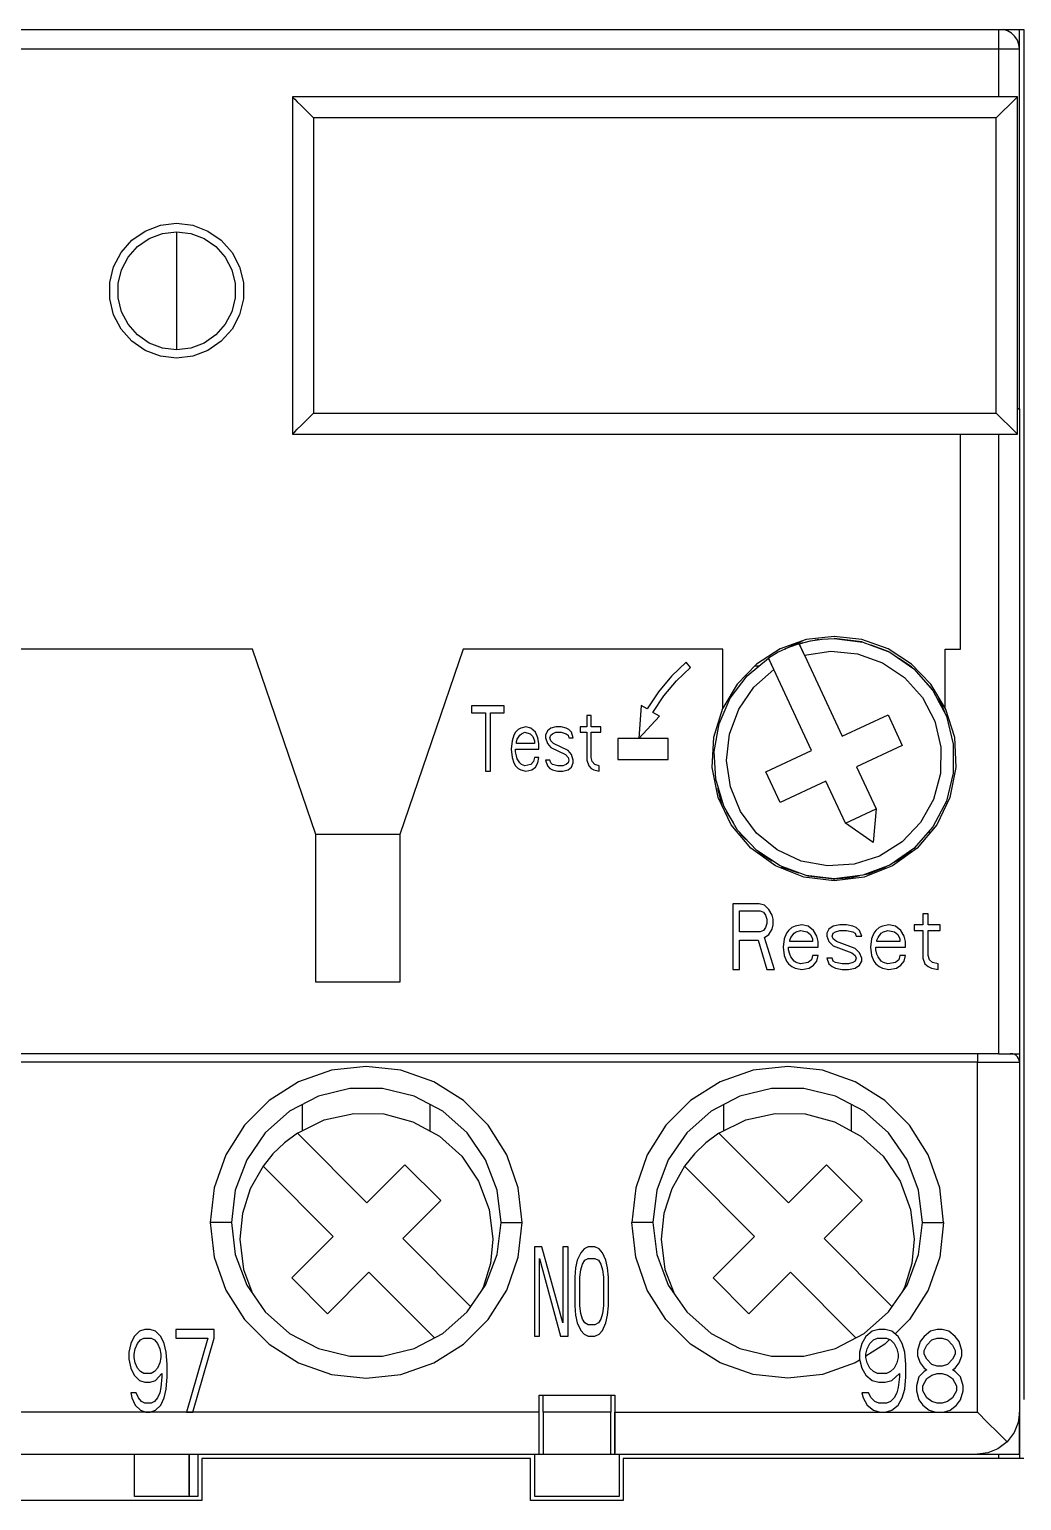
# Model space of a CAD drawing. Header units: millimetres. Extents: x 0 to 156, y 0 to 155.
# Drawn here: x 77.01 to 100.55, y 57.5 to 92.4 of the extents above; entities that cross this region are included whole.
import ezdxf

# ---------------------------------------------------------------- set-up
doc = ezdxf.new("R2010")
doc.units = ezdxf.units.MM

# ---------------------------------------------------------------- blocks, each defined once
blk = doc.blocks.new('CHINT_70dbcf6fe7c4519691b3c42ff544d895_FACE_0')
at = {"color": 141, "linetype": 'Continuous', "true_color": 0x40d9ff}
for p, q in [((100.487, 83.4), (100.5, 83.4)), ((100.5, 83.4), (100.5, 68.1)), ((100, 82.8), (100, 68.1)), ((95.3, 77.874), (95.3, 77.866)), ((95.3, 77.835), (95.3, 77.834)), ((97.1, 77.747), (97.1, 77.748)), ((97.4, 77.633), (97.4, 77.634)), ((94.22, 77.3), (94.318, 77.3)), ((97.893, 77.3), (97.905, 77.3)), ((96.371, 73.571), (97.096, 73.91)), ((85.8, 73.3), (83.8, 73.3)), ((98.388, 73.35), (98.329, 73.35)), ((96.1, 72.2), (96.1, 72.25)), ((100, 68.1), (56, 68.1)), ((83.485, 66.275), (83.485, 66.893)), ((86.515, 66.267), (86.515, 66.893)), ((93.485, 66.275), (93.485, 66.893)), ((96.515, 66.267), (96.515, 66.893)), ((66.9, 58.6), (89.1, 58.6)), ((89.1, 58.6), (90.9, 58.6)), ((90.9, 58.6), (99.5, 58.6)), ((100, 58.6), (100, 58.5)), ((80.8, 57.625), (80.8, 57.6))]:
    blk.add_line(p, q, dxfattribs=at)
for points in [[(55.4, 59.9), (55.4, 92.4), (100.6, 92.4), (100.6, 59.9)], [(100, 92.4), (100, 92.36), (100, 92.28), (100, 92.179), (100, 92.063), (100, 91.94)], [(100.5, 91.94), (100.487, 92.045), (100.45, 92.145), (100.391, 92.235), (100.312, 92.31), (100.217, 92.367), (100.117, 92.4)], [(100.5, 83.4), (100.5, 91.94), (100.5, 92.4)], [(56.5, 91.94), (100, 91.94), (100, 90.8)], [(100, 91.94), (100.111, 91.94), (100.217, 91.94), (100.312, 91.94), (100.391, 91.94), (100.45, 91.94), (100.487, 91.94), (100.5, 91.94)], [(83.25, 90.8), (83.25, 82.8), (100.45, 82.8), (100.45, 90.8), (83.25, 90.8)], [(83.25, 90.8), (83.255, 90.795), (83.269, 90.781), (83.304, 90.746), (83.364, 90.686), (83.453, 90.597), (83.591, 90.459), (83.75, 90.3)], [(100.45, 90.8), (100.445, 90.795), (100.431, 90.781), (100.396, 90.746), (100.336, 90.686), (100.247, 90.597), (100.109, 90.459), (99.95, 90.3)], [(83.75, 90.3), (83.75, 83.3), (99.95, 83.3), (99.95, 90.3), (83.75, 90.3)], [(80.117, 87.754), (80.5, 87.8), (80.883, 87.754), (81.244, 87.617), (81.561, 87.398), (81.817, 87.109), (81.996, 86.767), (82.088, 86.393), (82.088, 86.007), (81.996, 85.633), (81.817, 85.291), (81.561, 85.002), (81.244, 84.783), (80.883, 84.646), (80.5, 84.6), (80.117, 84.646), (79.756, 84.783), (79.439, 85.002), (79.183, 85.291), (79.004, 85.633), (78.912, 86.007), (78.912, 86.393), (79.004, 86.767), (79.183, 87.109), (79.439, 87.398), (79.756, 87.617), (80.117, 87.754)], [(80.5, 84.8), (80.165, 84.841), (79.849, 84.96), (79.572, 85.152), (79.348, 85.405), (79.191, 85.704), (79.11, 86.031), (79.11, 86.369), (79.191, 86.696), (79.348, 86.995), (79.572, 87.248), (79.849, 87.44), (80.165, 87.559), (80.5, 87.6)], [(80.5, 87.6), (80.835, 87.559), (81.151, 87.44), (81.428, 87.248), (81.652, 86.995), (81.809, 86.696), (81.89, 86.369), (81.89, 86.031), (81.809, 85.704), (81.652, 85.405), (81.428, 85.152), (81.151, 84.96), (80.835, 84.841), (80.5, 84.8)], [(80.5, 87.6), (80.5, 87.565), (80.5, 87.461), (80.5, 87.295), (80.5, 87.073), (80.5, 86.807), (80.5, 86.512), (80.5, 86.2), (80.5, 85.888), (80.5, 85.593), (80.5, 85.327), (80.5, 85.105), (80.5, 84.939), (80.5, 84.835), (80.5, 84.8)], [(83.25, 82.8), (83.255, 82.805), (83.269, 82.819), (83.304, 82.854), (83.364, 82.914), (83.453, 83.003), (83.591, 83.141), (83.75, 83.3)], [(100.45, 82.8), (100.445, 82.805), (100.431, 82.819), (100.396, 82.854), (100.336, 82.914), (100.247, 83.003), (100.109, 83.141), (99.95, 83.3)], [(100.487, 83.4), (100.45, 83.4), (100.45, 83.4), (100.487, 83.4)], [(98.74, 76.3), (98.74, 77.7), (99.1, 77.7), (99.1, 82.8)], [(98.74, 76.3), (98.399, 76.868), (97.938, 77.343), (97.381, 77.702), (96.758, 77.924), (96.1, 78), (95.442, 77.924), (94.819, 77.702), (94.262, 77.343), (93.801, 76.868), (93.46, 76.3)], [(95.377, 77.901), (94.925, 77.696), (94.958, 77.709)], [(95.27, 77.826), (95.542, 77.895), (95.82, 77.936), (96.1, 77.95)], [(95.346, 77.846), (95.303, 77.836), (95.29, 77.832)], [(95.742, 77.925), (95.697, 77.921), (95.646, 77.91)], [(96.771, 77.869), (96.76, 77.872), (96.1, 77.95)], [(96.1, 77.95), (96.782, 77.867), (97.424, 77.624), (97.99, 77.233), (98.446, 76.719), (98.765, 76.111), (98.929, 75.444), (98.929, 74.756), (98.765, 74.089), (98.446, 73.481), (97.99, 72.967), (97.424, 72.576), (96.782, 72.333), (96.1, 72.25)], [(83.8, 73.3), (82.3, 77.7), (75.2, 77.7)], [(93.46, 76.3), (93.46, 77.7), (87.3, 77.7), (85.8, 73.3)], [(96.1, 72.25), (95.442, 72.327), (94.819, 72.554), (94.265, 72.919), (93.811, 73.402), (93.481, 73.977), (93.292, 74.612), (93.255, 75.274), (93.372, 75.927), (93.637, 76.534), (94.035, 77.064), (94.545, 77.488)], [(95.398, 77.552), (96.023, 77.649), (96.653, 77.589), (97.248, 77.377), (97.774, 77.024), (98.196, 76.553), (98.489, 75.993), (98.635, 75.377), (98.625, 74.745), (98.46, 74.134), (98.15, 73.583), (97.713, 73.125), (97.178, 72.789), (96.576, 72.595), (95.945, 72.555), (95.323, 72.671), (94.749, 72.937), (94.258, 73.336), (93.881, 73.844), (93.64, 74.429), (93.55, 75.055), (93.618, 75.684), (93.838, 76.277), (94.197, 76.797), (94.673, 77.213)], [(95.27, 77.826), (95.018, 77.737), (94.776, 77.624), (94.545, 77.488)], [(94.673, 77.213), (94.548, 77.481), (94.545, 77.488)], [(94.673, 77.213), (94.648, 77.267), (94.624, 77.319), (94.597, 77.376), (94.576, 77.423), (94.559, 77.458), (94.548, 77.481)], [(95.398, 77.552), (95.272, 77.821), (95.27, 77.826)], [(95.272, 77.821), (95.28, 77.806), (95.294, 77.774), (95.315, 77.731), (95.34, 77.677), (95.368, 77.616), (95.398, 77.552)], [(95.398, 77.552), (96.293, 75.632), (97.381, 76.139), (97.719, 75.414), (96.632, 74.907), (97.096, 73.91)], [(97.404, 77.631), (97.385, 77.644), (96.982, 77.791)], [(97.963, 77.252), (97.94, 77.277), (97.629, 77.482)], [(91.931, 76.685), (91.665, 76.28), (91.522, 76.362), (91.466, 75.581), (91.96, 76.108), (91.803, 76.199), (92.058, 76.589), (92.358, 76.946), (92.697, 77.266), (92.594, 77.389), (92.242, 77.056), (91.931, 76.685)], [(96.371, 73.571), (95.907, 74.568), (94.819, 74.061), (94.481, 74.786), (95.568, 75.293), (94.673, 77.213)], [(98.416, 76.752), (98.394, 76.791), (98.16, 77.041)], [(98.558, 76.602), (98.723, 76.214), (98.565, 76.492)], [(87.5, 76.354), (87.5, 76.189), (87.827, 76.189), (87.827, 74.8), (87.949, 74.8), (87.949, 76.189), (88.276, 76.189), (88.276, 76.354), (87.5, 76.354)], [(90.421, 74.965), (90.36, 75.031), (90.339, 75.131), (90.339, 75.726), (90.564, 75.726), (90.564, 75.858), (90.339, 75.858), (90.339, 76.122), (90.237, 76.122), (90.237, 75.858), (90.074, 75.858), (90.074, 75.726), (90.237, 75.726), (90.237, 75.064), (90.278, 74.932), (90.339, 74.866), (90.4, 74.833), (90.523, 74.8), (90.523, 74.932), (90.421, 74.965)], [(96.1, 72.2), (95.383, 72.29), (94.711, 72.554), (94.125, 72.976), (93.662, 73.53), (93.349, 74.181), (93.208, 74.889), (93.245, 75.61), (93.46, 76.3)], [(98.74, 76.3), (98.955, 75.61), (98.992, 74.889), (98.851, 74.181), (98.538, 73.53), (98.075, 72.976), (97.489, 72.554), (96.817, 72.29), (96.1, 72.2)], [(88.909, 74.965), (88.766, 74.932), (88.685, 74.965), (88.644, 74.998), (88.583, 75.098), (88.562, 75.164), (88.542, 75.263), (88.542, 75.329), (89.093, 75.329), (89.093, 75.461), (89.073, 75.593), (89.012, 75.726), (88.909, 75.825), (88.787, 75.858), (88.664, 75.825), (88.603, 75.792), (88.542, 75.726), (88.501, 75.66), (88.46, 75.527), (88.44, 75.329), (88.46, 75.131), (88.501, 74.998), (88.542, 74.932), (88.603, 74.866), (88.664, 74.833), (88.787, 74.8), (88.93, 74.833), (89.012, 74.899), (89.073, 74.998), (89.093, 75.131), (88.991, 75.131), (88.971, 75.031), (88.909, 74.965)], [(89.379, 75.66), (89.42, 75.693), (89.502, 75.726), (89.624, 75.726), (89.747, 75.693), (89.788, 75.66), (89.808, 75.593), (89.91, 75.593), (89.869, 75.726), (89.808, 75.792), (89.747, 75.825), (89.624, 75.858), (89.502, 75.858), (89.379, 75.825), (89.297, 75.759), (89.257, 75.66), (89.257, 75.593), (89.297, 75.461), (89.379, 75.362), (89.726, 75.197), (89.788, 75.131), (89.808, 75.064), (89.788, 74.998), (89.747, 74.965), (89.665, 74.932), (89.543, 74.932), (89.42, 74.965), (89.379, 74.998), (89.359, 75.064), (89.257, 75.064), (89.297, 74.932), (89.359, 74.866), (89.42, 74.833), (89.543, 74.8), (89.665, 74.8), (89.788, 74.833), (89.869, 74.899), (89.91, 74.998), (89.91, 75.064), (89.869, 75.197), (89.788, 75.296), (89.44, 75.461), (89.379, 75.527), (89.359, 75.593), (89.379, 75.66)], [(88.583, 75.56), (88.644, 75.66), (88.685, 75.693), (88.766, 75.726), (88.889, 75.693), (88.95, 75.627), (88.991, 75.527), (88.991, 75.461), (88.562, 75.461), (88.562, 75.494), (88.583, 75.56)], [(90.966, 75.081), (92.166, 75.081), (92.166, 75.581), (90.966, 75.581), (90.966, 75.081)], [(93.443, 73.985), (93.339, 74.394), (93.424, 74.169)], [(93.525, 73.899), (93.56, 73.808), (93.705, 73.586)], [(97.096, 73.91), (97.027, 73.113), (96.371, 73.571)], [(85.8, 73.3), (85.8, 69.8), (83.8, 69.8), (83.8, 73.3)], [(93.86, 73.35), (93.903, 73.285), (94.114, 73.08)], [(94.31, 72.889), (94.352, 72.849), (94.634, 72.676)], [(97.919, 72.918), (97.919, 72.906), (97.622, 72.69), (97.467, 72.606)], [(94.853, 72.542), (94.886, 72.522), (95.257, 72.394)], [(95.46, 72.325), (95.478, 72.319), (96.1, 72.25)], [(96.1, 72.25), (96.511, 72.28), (96.714, 72.325)], [(96.825, 72.349), (96.914, 72.369), (97.3, 72.515)], [(97.3, 72.48), (97.3, 72.515), (97.387, 72.562)], [(94.296, 70.794), (94.503, 70.1), (94.684, 70.1), (94.451, 70.86), (94.555, 70.927), (94.632, 71.059), (94.658, 71.158), (94.658, 71.29), (94.632, 71.389), (94.555, 71.522), (94.451, 71.621), (94.322, 71.654), (93.7, 71.654), (93.7, 70.1), (93.855, 70.1), (93.855, 70.794), (94.296, 70.794)], [(93.855, 70.993), (93.855, 71.489), (94.347, 71.489), (94.425, 71.456), (94.477, 71.389), (94.503, 71.29), (94.503, 71.191), (94.477, 71.092), (94.425, 71.026), (94.347, 70.993), (93.855, 70.993)], [(98.439, 70.265), (98.362, 70.331), (98.336, 70.431), (98.336, 71.026), (98.621, 71.026), (98.621, 71.158), (98.336, 71.158), (98.336, 71.422), (98.206, 71.422), (98.206, 71.158), (97.999, 71.158), (97.999, 71.026), (98.206, 71.026), (98.206, 70.364), (98.258, 70.232), (98.336, 70.166), (98.413, 70.133), (98.569, 70.1), (98.569, 70.232), (98.439, 70.265)], [(94.917, 70.431), (94.969, 70.298), (95.021, 70.232), (95.099, 70.166), (95.176, 70.133), (95.332, 70.1), (95.513, 70.133), (95.616, 70.199), (95.694, 70.298), (95.72, 70.431), (95.591, 70.431), (95.565, 70.331), (95.487, 70.265), (95.306, 70.232), (95.202, 70.265), (95.15, 70.298), (95.073, 70.398), (95.047, 70.464), (95.021, 70.563), (95.021, 70.629), (95.72, 70.629), (95.72, 70.761), (95.694, 70.893), (95.616, 71.026), (95.487, 71.125), (95.332, 71.158), (95.176, 71.125), (95.099, 71.092), (95.021, 71.026), (94.969, 70.96), (94.917, 70.827), (94.891, 70.629), (94.917, 70.431)], [(95.073, 70.86), (95.15, 70.96), (95.202, 70.993), (95.306, 71.026), (95.461, 70.993), (95.539, 70.927), (95.591, 70.827), (95.591, 70.761), (95.047, 70.761), (95.047, 70.794), (95.073, 70.86)], [(96.083, 70.96), (96.134, 70.993), (96.238, 71.026), (96.393, 71.026), (96.549, 70.993), (96.601, 70.96), (96.626, 70.893), (96.756, 70.893), (96.704, 71.026), (96.626, 71.092), (96.549, 71.125), (96.393, 71.158), (96.238, 71.158), (96.083, 71.125), (95.979, 71.059), (95.927, 70.96), (95.927, 70.893), (95.979, 70.761), (96.083, 70.662), (96.523, 70.497), (96.601, 70.431), (96.626, 70.364), (96.601, 70.298), (96.549, 70.265), (96.445, 70.232), (96.29, 70.232), (96.134, 70.265), (96.083, 70.298), (96.057, 70.364), (95.927, 70.364), (95.979, 70.232), (96.057, 70.166), (96.134, 70.133), (96.29, 70.1), (96.445, 70.1), (96.601, 70.133), (96.704, 70.199), (96.756, 70.298), (96.756, 70.364), (96.704, 70.497), (96.601, 70.596), (96.16, 70.761), (96.083, 70.827), (96.057, 70.893), (96.083, 70.96)], [(96.989, 70.431), (97.041, 70.298), (97.093, 70.232), (97.17, 70.166), (97.248, 70.133), (97.403, 70.1), (97.585, 70.133), (97.688, 70.199), (97.766, 70.298), (97.792, 70.431), (97.662, 70.431), (97.637, 70.331), (97.559, 70.265), (97.378, 70.232), (97.274, 70.265), (97.222, 70.298), (97.144, 70.398), (97.119, 70.464), (97.093, 70.563), (97.093, 70.629), (97.792, 70.629), (97.792, 70.761), (97.766, 70.893), (97.688, 71.026), (97.559, 71.125), (97.403, 71.158), (97.248, 71.125), (97.17, 71.092), (97.093, 71.026), (97.041, 70.96), (96.989, 70.827), (96.963, 70.629), (96.989, 70.431)], [(97.144, 70.86), (97.222, 70.96), (97.274, 70.993), (97.378, 71.026), (97.533, 70.993), (97.611, 70.927), (97.662, 70.827), (97.662, 70.761), (97.119, 70.761), (97.119, 70.794), (97.144, 70.86)], [(99.5, 68.1), (99.5, 68.095), (99.5, 68.08), (99.5, 68.056), (99.5, 68.025), (99.5, 67.987), (99.5, 67.945), (99.5, 67.9)], [(100, 68.1), (100.487, 68.1), (100.5, 68.1)], [(100, 68.1), (100.111, 68.1), (100.217, 68.1), (100.312, 68.1), (100.391, 68.1), (100.45, 68.1), (100.487, 68.1)], [(100.5, 67.9), (100.495, 67.945), (100.48, 67.987), (100.456, 68.025), (100.425, 68.056), (100.387, 68.08), (100.345, 68.095), (100.28, 68.1)], [(100.5, 68.1), (100.5, 67.9), (100.5, 59.6), (100.5, 58.5)], [(90.9, 58.6), (90.9, 58.625), (90.9, 59.6), (99.5, 59.6), (99.5, 67.9), (56.5, 67.9), (56.5, 59.6), (65.1, 59.6), (65.1, 58.625), (65.1, 58.6)], [(88.7, 64.1), (88.607, 64.923), (88.334, 65.705), (87.893, 66.407), (87.307, 66.993), (86.605, 67.434), (85.823, 67.707), (85, 67.8), (84.177, 67.707), (83.395, 67.434), (82.693, 66.993), (82.107, 66.407), (81.666, 65.705), (81.393, 64.923), (81.3, 64.1)], [(98.7, 64.1), (98.607, 64.923), (98.334, 65.705), (97.893, 66.407), (97.307, 66.993), (96.605, 67.434), (95.823, 67.707), (95, 67.8), (94.177, 67.707), (93.395, 67.434), (92.693, 66.993), (92.107, 66.407), (91.666, 65.705), (91.393, 64.923), (91.3, 64.1)], [(99.5, 67.9), (99.723, 67.9), (99.934, 67.9), (100.123, 67.9), (100.282, 67.9), (100.401, 67.9), (100.475, 67.9), (100.5, 67.9)], [(88.2, 64.1), (88.107, 64.866), (87.833, 65.587), (87.395, 66.222), (86.818, 66.734), (86.135, 67.092), (85.386, 67.277), (84.614, 67.277), (83.865, 67.092), (83.182, 66.734), (82.605, 66.222), (82.167, 65.587), (81.893, 64.866), (81.8, 64.1)], [(98.2, 64.1), (98.107, 64.866), (97.833, 65.587), (97.395, 66.222), (96.818, 66.734), (96.135, 67.092), (95.386, 67.277), (94.614, 67.277), (93.865, 67.092), (93.182, 66.734), (92.605, 66.222), (92.167, 65.587), (91.893, 64.866), (91.8, 64.1)], [(83.365, 66.215), (84.005, 66.53), (84.702, 66.685), (85.416, 66.671), (86.107, 66.488), (86.734, 66.148), (87.264, 65.669), (87.665, 65.078), (87.915, 64.409), (88, 63.7), (87.945, 63.127), (87.781, 62.575), (87.7, 62.42)], [(93.365, 66.215), (94.005, 66.53), (94.702, 66.685), (95.416, 66.671), (96.107, 66.488), (96.734, 66.148), (97.264, 65.669), (97.665, 65.078), (97.915, 64.409), (98, 63.7), (97.945, 63.127), (97.781, 62.575), (97.7, 62.42)], [(83.365, 66.215), (83.06, 65.989), (82.787, 65.726), (82.55, 65.431)], [(83.365, 66.215), (85.016, 64.564), (85.919, 65.468), (86.768, 64.619), (85.864, 63.716), (87.48, 62.1)], [(93.365, 66.215), (93.06, 65.989), (92.787, 65.726), (92.55, 65.431)], [(93.365, 66.215), (95.016, 64.564), (95.919, 65.468), (96.768, 64.619), (95.864, 63.716), (97.48, 62.1)], [(82.55, 65.431), (82.249, 64.896), (82.063, 64.311), (82, 63.7), (82.088, 62.979), (82.303, 62.416)], [(86.618, 61.362), (85.064, 62.916), (84.081, 61.932), (83.232, 62.781), (84.216, 63.764), (82.55, 65.431)], [(92.55, 65.431), (92.249, 64.896), (92.063, 64.311), (92, 63.7), (92.088, 62.979), (92.303, 62.416)], [(96.618, 61.362), (95.064, 62.916), (94.081, 61.932), (93.232, 62.781), (94.216, 63.764), (92.55, 65.431)], [(81.3, 64.1), (81.393, 63.277), (81.666, 62.495), (82.107, 61.793), (82.693, 61.207), (83.395, 60.766), (84.177, 60.493), (85, 60.4), (85.823, 60.493), (86.605, 60.766), (87.307, 61.207), (87.893, 61.793), (88.334, 62.495), (88.607, 63.277), (88.7, 64.1)], [(81.8, 64.1), (81.787, 64.1), (81.75, 64.1), (81.691, 64.1), (81.612, 64.1), (81.517, 64.1), (81.411, 64.1), (81.3, 64.1)], [(81.8, 64.1), (81.893, 63.334), (82.167, 62.613), (82.605, 61.978), (83.182, 61.466), (83.865, 61.108), (84.614, 60.923), (85.386, 60.923), (86.135, 61.108), (86.818, 61.466), (87.395, 61.978), (87.833, 62.613), (88.107, 63.334), (88.2, 64.1)], [(88.2, 64.1), (88.213, 64.1), (88.25, 64.1), (88.309, 64.1), (88.388, 64.1), (88.483, 64.1), (88.589, 64.1), (88.7, 64.1)], [(96.707, 60.83), (96.605, 60.766), (95.823, 60.493), (95, 60.4), (94.177, 60.493), (93.395, 60.766), (92.693, 61.207), (92.107, 61.793), (91.666, 62.495), (91.393, 63.277), (91.3, 64.1)], [(91.8, 64.1), (91.787, 64.1), (91.75, 64.1), (91.691, 64.1), (91.612, 64.1), (91.517, 64.1), (91.411, 64.1), (91.3, 64.1)], [(91.8, 64.1), (91.893, 63.334), (92.167, 62.613), (92.605, 61.978), (93.182, 61.466), (93.865, 61.108), (94.614, 60.923), (95.386, 60.923), (96.135, 61.108), (96.818, 61.466), (97.395, 61.978), (97.833, 62.613), (98.107, 63.334), (98.2, 64.1)], [(98.7, 64.1), (98.607, 63.277), (98.334, 62.495), (97.893, 61.793), (97.552, 61.452)], [(98.2, 64.1), (98.213, 64.1), (98.25, 64.1), (98.309, 64.1), (98.388, 64.1), (98.483, 64.1), (98.589, 64.1), (98.7, 64.1)], [(89.109, 63.246), (89.608, 61.4), (89.788, 61.4), (89.788, 63.516), (89.668, 63.516), (89.668, 61.715), (89.169, 63.516), (88.989, 63.516), (88.989, 61.4), (89.109, 61.4), (89.109, 63.246)], [(90.168, 63.471), (90.088, 63.381), (90.008, 63.201), (89.968, 63.021), (89.948, 62.796), (89.948, 62.121), (89.968, 61.895), (90.008, 61.715), (90.088, 61.535), (90.168, 61.445), (90.268, 61.4), (90.427, 61.4), (90.527, 61.445), (90.607, 61.535), (90.687, 61.715), (90.727, 61.895), (90.747, 62.121), (90.747, 62.796), (90.727, 63.021), (90.687, 63.201), (90.607, 63.381), (90.527, 63.471), (90.427, 63.516), (90.268, 63.516), (90.168, 63.471)], [(90.427, 63.246), (90.507, 63.201), (90.567, 63.111), (90.607, 62.976), (90.627, 62.796), (90.627, 62.121), (90.607, 61.94), (90.567, 61.805), (90.507, 61.715), (90.427, 61.67), (90.268, 61.67), (90.188, 61.715), (90.128, 61.805), (90.088, 61.94), (90.068, 62.121), (90.068, 62.796), (90.088, 62.976), (90.128, 63.111), (90.188, 63.201), (90.268, 63.246), (90.427, 63.246)], [(79.441, 59.934), (79.517, 59.767), (79.644, 59.642), (79.771, 59.6), (79.872, 59.6), (79.999, 59.642), (80.126, 59.767), (80.202, 59.934), (80.253, 60.143), (80.278, 60.435), (80.278, 60.727), (80.253, 61.019), (80.202, 61.228), (80.126, 61.395), (79.999, 61.52), (79.872, 61.562), (79.745, 61.562), (79.618, 61.52), (79.492, 61.395), (79.415, 61.228), (79.365, 61.019), (79.365, 60.852), (79.415, 60.644), (79.492, 60.477), (79.618, 60.351), (79.745, 60.31), (79.872, 60.31), (79.999, 60.351), (80.151, 60.518), (80.151, 60.435), (80.126, 60.184), (80.1, 60.059), (80.05, 59.934), (79.974, 59.85), (79.897, 59.809), (79.745, 59.809), (79.669, 59.85), (79.593, 59.934), (79.542, 60.059), (79.415, 60.059), (79.441, 59.934)], [(81.394, 61.562), (80.481, 61.562), (80.481, 61.353), (81.242, 61.353), (80.735, 59.6), (80.887, 59.6), (81.394, 61.353), (81.394, 61.562)], [(96.792, 59.934), (96.885, 59.767), (97.038, 59.642), (97.192, 59.6), (97.315, 59.6), (97.469, 59.642), (97.623, 59.767), (97.715, 59.934), (97.776, 60.143), (97.807, 60.435), (97.807, 60.727), (97.776, 61.019), (97.715, 61.228), (97.623, 61.395), (97.469, 61.52), (97.315, 61.562), (97.161, 61.562), (97.007, 61.52), (96.854, 61.395), (96.762, 61.228), (96.7, 61.019), (96.7, 60.852), (96.762, 60.644), (96.854, 60.477), (97.007, 60.351), (97.161, 60.31), (97.315, 60.31), (97.469, 60.351), (97.653, 60.518), (97.653, 60.435), (97.623, 60.184), (97.592, 60.059), (97.53, 59.934), (97.438, 59.85), (97.346, 59.809), (97.161, 59.809), (97.069, 59.85), (96.977, 59.934), (96.915, 60.059), (96.762, 60.059), (96.792, 59.934)], [(98.238, 60.56), (98.115, 60.435), (98.053, 60.226), (98.053, 60.101), (98.115, 59.892), (98.207, 59.767), (98.361, 59.642), (98.514, 59.6), (98.699, 59.6), (98.853, 59.642), (99.006, 59.767), (99.099, 59.892), (99.16, 60.101), (99.16, 60.226), (99.099, 60.435), (98.976, 60.56), (98.914, 60.602), (98.976, 60.644), (99.068, 60.769), (99.129, 60.936), (99.129, 61.061), (99.068, 61.27), (98.976, 61.395), (98.822, 61.52), (98.668, 61.562), (98.545, 61.562), (98.391, 61.52), (98.238, 61.395), (98.145, 61.27), (98.084, 61.061), (98.084, 60.936), (98.145, 60.769), (98.238, 60.644), (98.299, 60.602), (98.238, 60.56)], [(80.1, 60.769), (80.05, 60.644), (79.974, 60.56), (79.897, 60.518), (79.72, 60.518), (79.644, 60.56), (79.568, 60.644), (79.517, 60.769), (79.492, 60.894), (79.492, 60.977), (79.517, 61.103), (79.568, 61.228), (79.644, 61.311), (79.72, 61.353), (79.897, 61.353), (79.974, 61.311), (80.05, 61.228), (80.1, 61.103), (80.126, 60.977), (80.126, 60.894), (80.1, 60.769)], [(97.592, 60.769), (97.53, 60.644), (97.438, 60.56), (97.346, 60.518), (97.131, 60.518), (97.038, 60.56), (96.946, 60.644), (96.885, 60.769), (96.854, 60.894), (96.854, 60.977), (96.885, 61.103), (96.946, 61.228), (97.038, 61.311), (97.131, 61.353), (97.346, 61.353), (97.438, 61.311), (97.53, 61.228), (97.592, 61.103), (97.623, 60.977), (97.623, 60.894), (97.592, 60.769)], [(97.419, 61.32), (97.307, 61.207), (96.854, 60.922)], [(98.791, 61.311), (98.914, 61.186), (98.976, 61.061), (98.976, 60.977), (98.914, 60.852), (98.791, 60.727), (98.668, 60.685), (98.545, 60.685), (98.422, 60.727), (98.299, 60.852), (98.238, 60.977), (98.238, 61.061), (98.299, 61.186), (98.422, 61.311), (98.545, 61.353), (98.668, 61.353), (98.791, 61.311)], [(98.422, 59.85), (98.299, 59.934), (98.207, 60.101), (98.207, 60.226), (98.299, 60.393), (98.422, 60.477), (98.545, 60.518), (98.668, 60.518), (98.791, 60.477), (98.914, 60.393), (99.006, 60.226), (99.006, 60.101), (98.914, 59.934), (98.791, 59.85), (98.668, 59.809), (98.545, 59.809), (98.422, 59.85)], [(89.1, 59.6), (89.1, 60), (90.9, 60), (90.9, 59.6)], [(90.8, 60), (90.8, 59.6), (89.2, 59.6), (89.2, 60)], [(89.1, 58.6), (89.1, 58.625), (89.1, 59.6), (66.9, 59.6), (66.9, 58.625), (66.9, 58.6)], [(89.1, 58.625), (89.1, 58.699), (89.1, 58.818), (89.1, 58.977), (89.1, 59.166), (89.1, 59.377), (89.1, 59.6)], [(89.2, 59.6), (89.2, 59.377), (89.2, 59.166), (89.2, 58.977), (89.2, 58.818), (89.2, 58.699), (89.2, 58.625), (89.2, 58.6), (90.8, 58.6), (90.8, 58.625), (90.8, 58.699), (90.8, 58.818), (90.8, 58.977), (90.8, 59.166), (90.8, 59.377), (90.8, 59.6)], [(90.9, 59.6), (90.9, 59.377), (90.9, 59.166), (90.9, 58.977), (90.9, 58.818), (90.9, 58.699), (90.9, 58.625)], [(99.5, 58.6), (100.5, 58.6), (100.5, 58.625), (100.5, 58.699), (100.5, 58.818), (100.5, 58.977), (100.5, 59.166), (100.5, 59.377), (100.5, 59.6)], [(99.5, 59.6), (99.744, 59.356), (99.986, 59.114), (100.207, 58.893)], [(100.5, 59.6), (100.469, 59.352), (100.373, 59.113), (100.207, 58.893)], [(100.207, 58.893), (99.987, 58.727), (99.748, 58.631), (99.5, 58.6)], [(100.6, 58.5), (91.1, 58.5), (91.1, 57.5), (88.9, 57.5), (88.9, 58.5), (81.1, 58.5), (81.1, 57.5), (74.9, 57.5), (74.9, 58.5), (67.1, 58.5), (67.1, 57.5), (64.9, 57.5), (64.9, 58.5), (55.4, 58.5)], [(80.8, 57.6), (79.5, 57.6), (79.5, 57.625), (79.5, 57.699), (79.5, 57.818), (79.5, 57.977), (79.5, 58.166), (79.5, 58.377), (79.5, 58.6)], [(81, 58.6), (81, 57.6), (80.8, 57.6)], [(80.8, 57.625), (80.8, 58.6), (80.8, 58.377), (80.8, 58.166), (80.8, 57.977), (80.8, 57.818), (80.8, 57.699), (80.8, 57.625)], [(91, 58.6), (91, 57.6), (89, 57.6), (89, 58.6)]]:
    blk.add_lwpolyline(points, dxfattribs=at)
blk = doc.blocks.new('CHINT_70dbcf6fe7c4519691b3c42ff544d895')
at = {"color": 141, "true_color": 0x40d9ff}
blk.add_blockref('CHINT_70dbcf6fe7c4519691b3c42ff544d895_FACE_0', (0, 0), dxfattribs=at)

msp = doc.modelspace()

# ---------------------------------------------------------------- block references
at = {"color": 141, "true_color": 0x40d9ff}
msp.add_blockref('CHINT_70dbcf6fe7c4519691b3c42ff544d895', (0, 0), dxfattribs=at)

doc.saveas('drawing.dxf')
